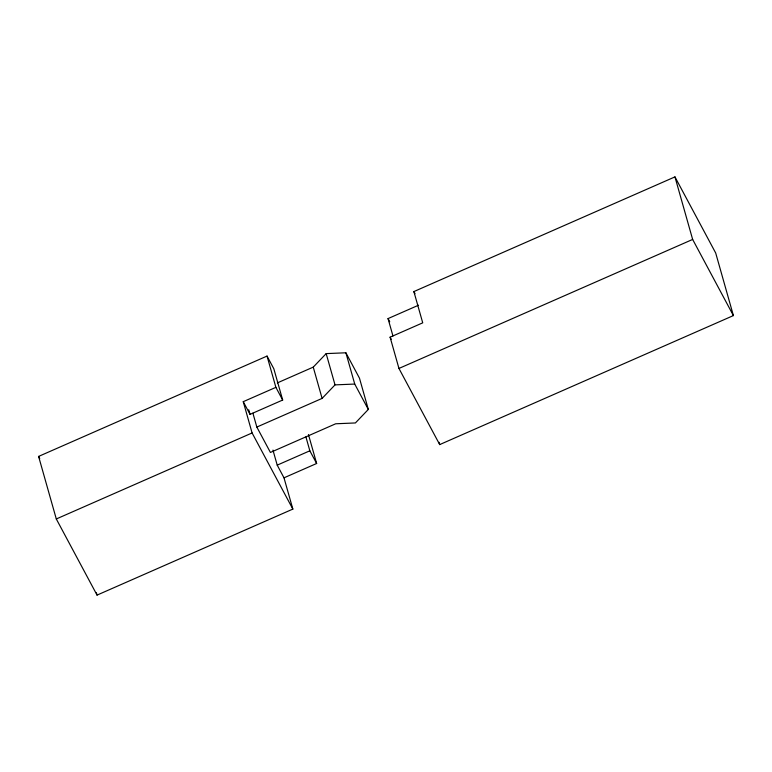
<?xml version="1.0" encoding="UTF-8"?>
<svg xmlns="http://www.w3.org/2000/svg" width="772" height="772" viewBox="0 0 772 772"><rect width="100%" height="100%" fill="white"/><g stroke="black" fill="none" stroke-linecap="round" stroke-linejoin="round"><path stroke-width="1.16" d="M277.351 382.893L313.249 367.125L326.17 353.615L345.885 352.785L359.472 378.164L368.321 409.44L355.4 422.95L335.685 423.78L270.422 452.45L256.835 427.061L252.898 413.165M256.835 427.061L322.098 398.4L335.019 384.881L354.734 384.06L368.321 409.44M272.95 450.076L277.216 465.14L284 477.829L292.849 509.095L97.05 595.106L56.298 518.967L38.6 456.416L267.035 356.075L273.828 368.765L282.677 400.041L250.041 414.371L243.248 401.681L275.884 387.351L267.035 356.075M413.879 291.575L674.95 176.894L715.702 253.033L733.4 315.584L439.702 444.595L398.95 368.447L390.101 337.181L422.728 322.841L413.879 291.575L415.018 293.688M392.958 335.974L388.036 318.595L418.501 305.22M56.298 518.967L252.097 432.957L243.248 401.681M398.95 368.447L692.648 239.436L674.95 176.894M277.216 465.14L309.842 450.8L305.915 436.904M284 477.829L316.636 463.49L308.443 434.53M692.648 239.436L733.4 315.584M388.036 318.595L389.735 321.77M390.101 337.181L391.23 339.294M275.884 387.351L282.677 400.041M309.842 450.8L316.636 463.49M252.097 432.957L292.849 509.095M38.6 456.416L39.729 458.539M439.046 442.279L439.702 444.595M345.885 352.785L354.734 384.06M326.17 353.615L335.019 384.881M313.249 367.125L322.098 398.4M248.729 409.739L250.041 414.371M96.394 592.79L97.05 595.106"/></g></svg>
